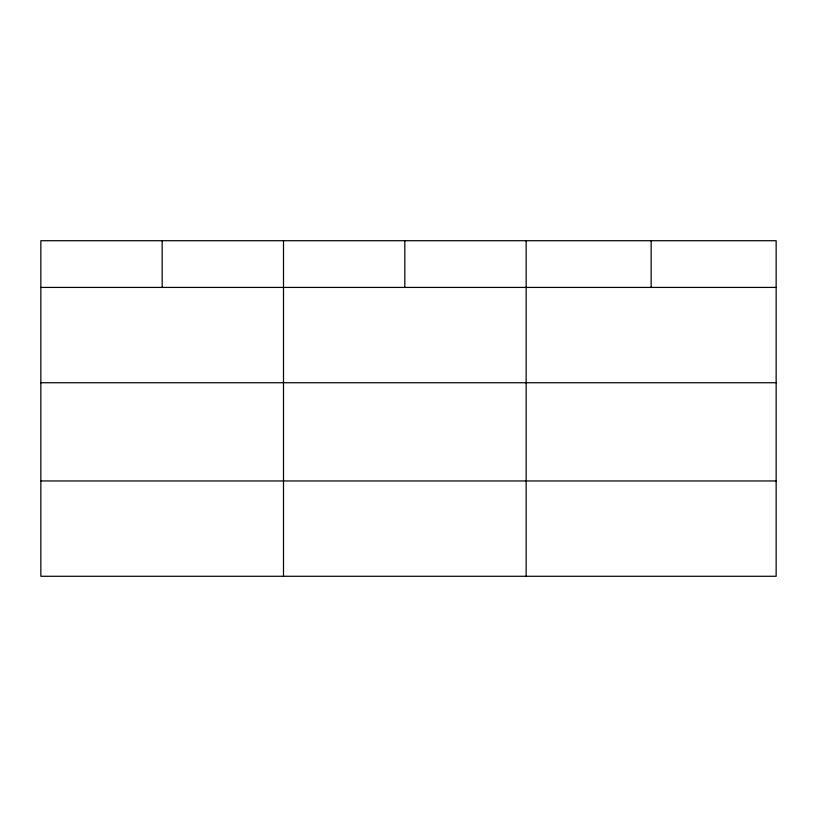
<?xml version="1.0" encoding="UTF-8"?>
<svg xmlns="http://www.w3.org/2000/svg" width="817" height="817" viewBox="0 0 817 817"><rect width="100%" height="100%" fill="white"/><g stroke="black" fill="none" stroke-linecap="round" stroke-linejoin="round"><path stroke-width="1.23" d="M776.15 382.744L776.15 240.719L40.85 240.719L40.85 576.281L776.15 576.281L776.15 382.744L40.85 382.744M40.85 287.421L776.15 287.421M40.85 480.958L776.15 480.958M651.149 240.719L651.149 287.421M526.148 240.719L526.148 576.281M404.823 240.719L404.823 287.421M283.499 240.719L283.499 576.281M162.175 240.719L162.175 287.421"/></g></svg>
